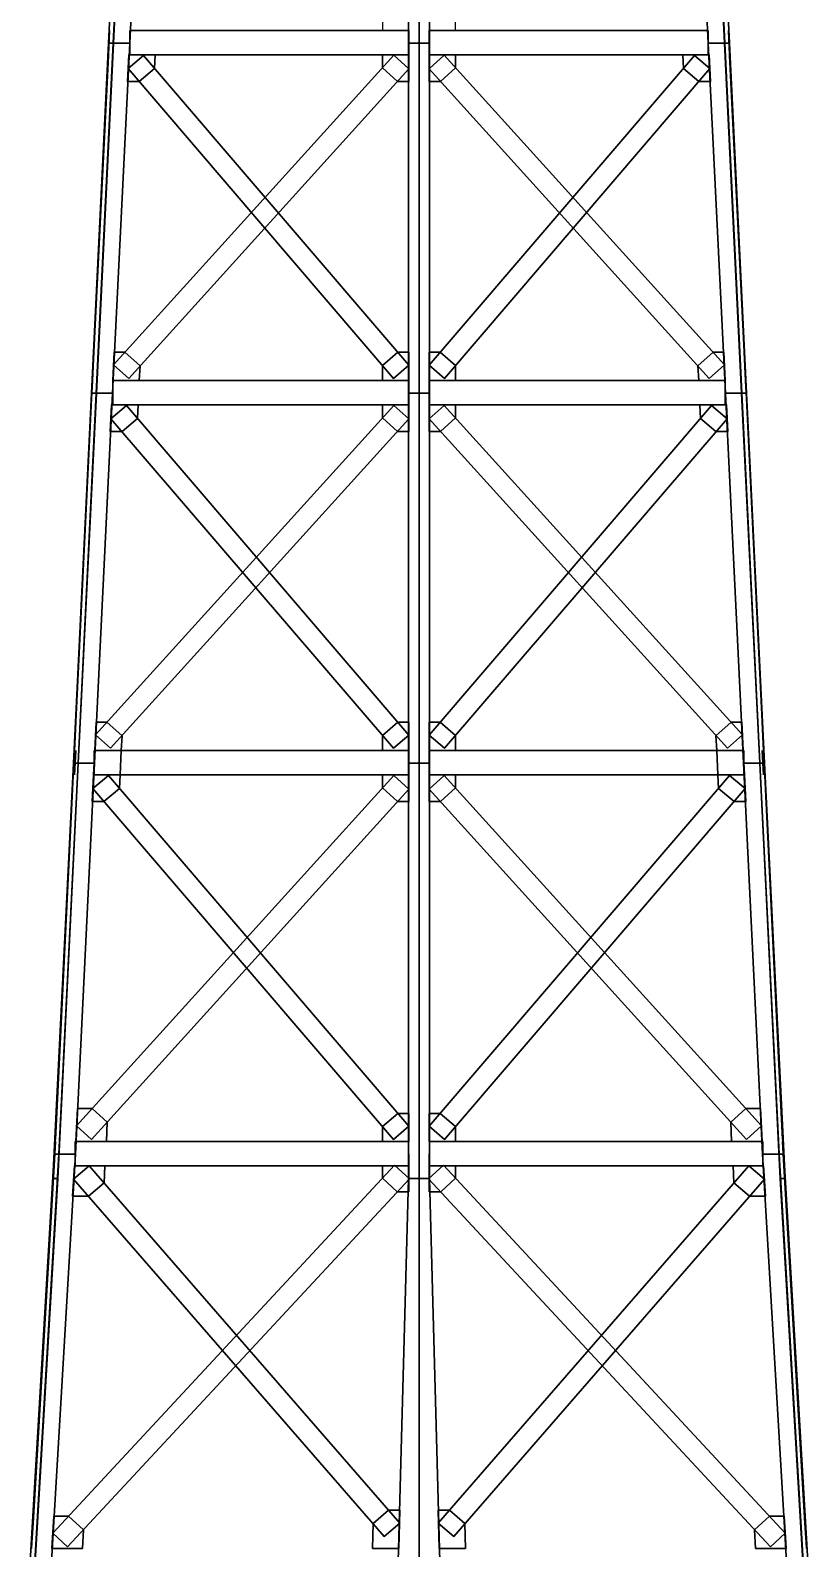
# Model space of a CAD drawing. Extents: x -24 to 24, y 14 to 139.
# Drawn here: x -3.76 to 3.76, y 83.82 to 98.5 of the extents above; entities that cross this region are included whole.
import ezdxf

# ---------------------------------------------------------------- set-up
doc = ezdxf.new("R2010")
doc.units = 0

msp = doc.modelspace()

# ---------------------------------------------------------------- linework, layer by layer
at = {"layer": 'sssss', "color": 253}
for points in [[(-0.098, 98.503, -2.993), (-0.098, 98.776, -2.98), (-0.205, 98.776, -2.98), (-0.354, 98.648, -2.986), (-0.354, 98.503, -2.993)], [(0.354, 98.648, -2.986), (0.205, 98.776, -2.98), (0.098, 98.776, -2.98), (0.098, 98.503, -2.993), (0.354, 98.503, -2.993)], [(-3.005, 98.267, -2.808), (-3.005, 98.267, -2.552), (-3.011, 98.136, -2.558), (-3.018, 98.009, -2.708), (-3.018, 98.009, -2.821)], [(-3.005, 98.267, -0.098), (-3.018, 98.009, -0.098), (-3.018, 98.009, -0.208), (-3.011, 98.141, -0.354), (-3.005, 98.267, -0.354)], [(-3.018, 98.009, 2.708), (-3.011, 98.136, 2.558), (-3.005, 98.267, 2.552), (-3.005, 98.267, 2.808), (-3.018, 98.009, 2.821)], [(-3.011, 98.141, 0.354), (-3.018, 98.009, 0.208), (-3.018, 98.009, 0.098), (-3.005, 98.267, 0.098), (-3.005, 98.267, 0.354)], [(-2.708, 98.009, -3.018), (-2.558, 98.136, -3.011), (-2.552, 98.267, -3.005), (-2.808, 98.267, -3.005), (-2.821, 98.009, -3.018)], [(-2.808, 98.267, 3.005), (-2.552, 98.267, 3.005), (-2.558, 98.136, 3.011), (-2.708, 98.009, 3.018), (-2.821, 98.009, 3.018)], [(-0.354, 98.141, -3.011), (-0.208, 98.009, -3.018), (-0.098, 98.009, -3.018), (-0.098, 98.267, -3.005), (-0.354, 98.267, -3.005)], [(-0.098, 98.267, 3.005), (-0.098, 98.009, 3.018), (-0.208, 98.009, 3.018), (-0.354, 98.141, 3.011), (-0.354, 98.267, 3.005)], [(0.098, 98.267, -3.005), (0.098, 98.009, -3.018), (0.208, 98.009, -3.018), (0.354, 98.141, -3.011), (0.354, 98.267, -3.005)], [(0.354, 98.141, 3.011), (0.208, 98.009, 3.018), (0.098, 98.009, 3.018), (0.098, 98.267, 3.005), (0.354, 98.267, 3.005)], [(2.808, 98.267, -3.005), (2.552, 98.267, -3.005), (2.558, 98.136, -3.011), (2.708, 98.009, -3.018), (2.821, 98.009, -3.018)], [(2.708, 98.009, 3.018), (2.558, 98.136, 3.011), (2.552, 98.267, 3.005), (2.808, 98.267, 3.005), (2.821, 98.009, 3.018)], [(3.005, 98.267, 2.808), (3.005, 98.267, 2.552), (3.011, 98.136, 2.558), (3.018, 98.009, 2.708), (3.018, 98.009, 2.821)], [(3.005, 98.267, 0.098), (3.018, 98.009, 0.098), (3.018, 98.009, 0.208), (3.011, 98.141, 0.354), (3.005, 98.267, 0.354)], [(3.018, 98.009, -2.708), (3.011, 98.136, -2.558), (3.005, 98.267, -2.552), (3.005, 98.267, -2.808), (3.018, 98.009, -2.821)], [(3.011, 98.141, -0.354), (3.018, 98.009, -0.208), (3.018, 98.009, -0.098), (3.005, 98.267, -0.098), (3.005, 98.267, -0.354)], [(-3.152, 95.263, -0.354), (-3.145, 95.392, -0.205), (-3.145, 95.392, -0.098), (-3.159, 95.119, -0.098), (-3.159, 95.119, -0.354)], [(-3.145, 95.392, -2.948), (-3.145, 95.392, -2.845), (-3.152, 95.26, -2.699), (-3.159, 95.119, -2.706), (-3.159, 95.119, -2.962)], [(-3.159, 95.119, 0.098), (-3.145, 95.392, 0.098), (-3.145, 95.392, 0.205), (-3.152, 95.263, 0.354), (-3.159, 95.119, 0.354)], [(-3.159, 95.119, 2.706), (-3.152, 95.26, 2.699), (-3.145, 95.392, 2.845), (-3.145, 95.392, 2.948), (-3.159, 95.119, 2.962)], [(-2.706, 95.119, -3.159), (-2.699, 95.26, -3.152), (-2.845, 95.392, -3.145), (-2.948, 95.392, -3.145), (-2.962, 95.119, -3.159)], [(-2.948, 95.392, 3.145), (-2.845, 95.392, 3.145), (-2.699, 95.26, 3.152), (-2.706, 95.119, 3.159), (-2.962, 95.119, 3.159)], [(-0.098, 95.119, -3.159), (-0.098, 95.392, -3.145), (-0.205, 95.392, -3.145), (-0.354, 95.263, -3.152), (-0.354, 95.119, -3.159)], [(-0.354, 95.263, 3.152), (-0.205, 95.392, 3.145), (-0.098, 95.392, 3.145), (-0.098, 95.119, 3.159), (-0.354, 95.119, 3.159)], [(0.354, 95.263, -3.152), (0.205, 95.392, -3.145), (0.098, 95.392, -3.145), (0.098, 95.119, -3.159), (0.354, 95.119, -3.159)], [(0.098, 95.119, 3.159), (0.098, 95.392, 3.145), (0.205, 95.392, 3.145), (0.354, 95.263, 3.152), (0.354, 95.119, 3.159)], [(2.948, 95.392, -3.145), (2.845, 95.392, -3.145), (2.699, 95.26, -3.152), (2.706, 95.119, -3.159), (2.962, 95.119, -3.159)], [(2.706, 95.119, 3.159), (2.699, 95.26, 3.152), (2.845, 95.392, 3.145), (2.948, 95.392, 3.145), (2.962, 95.119, 3.159)], [(3.152, 95.263, 0.354), (3.145, 95.392, 0.205), (3.145, 95.392, 0.098), (3.159, 95.119, 0.098), (3.159, 95.119, 0.354)], [(3.145, 95.392, 2.948), (3.145, 95.392, 2.845), (3.152, 95.26, 2.699), (3.159, 95.119, 2.706), (3.159, 95.119, 2.962)], [(3.159, 95.119, -0.098), (3.145, 95.392, -0.098), (3.145, 95.392, -0.205), (3.152, 95.263, -0.354), (3.159, 95.119, -0.354)], [(3.159, 95.119, -2.706), (3.152, 95.26, -2.699), (3.145, 95.392, -2.845), (3.145, 95.392, -2.948), (3.159, 95.119, -2.962)], [(-3.177, 94.756, -0.354), (-3.171, 94.883, -0.354), (-3.171, 94.883, -0.098), (-3.184, 94.624, -0.098), (-3.184, 94.624, -0.208)], [(-3.184, 94.624, -2.987), (-3.171, 94.883, -2.974), (-3.171, 94.883, -2.718), (-3.178, 94.752, -2.723), (-3.184, 94.624, -2.873)], [(-3.184, 94.624, 0.098), (-3.171, 94.883, 0.098), (-3.171, 94.883, 0.354), (-3.177, 94.756, 0.354), (-3.184, 94.624, 0.208)], [(-3.178, 94.752, 2.723), (-3.171, 94.883, 2.718), (-3.171, 94.883, 2.974), (-3.184, 94.624, 2.987), (-3.184, 94.624, 2.873)], [(-2.723, 94.752, -3.178), (-2.718, 94.883, -3.171), (-2.974, 94.883, -3.171), (-2.987, 94.624, -3.184), (-2.873, 94.624, -3.184)], [(-2.987, 94.624, 3.184), (-2.974, 94.883, 3.171), (-2.718, 94.883, 3.171), (-2.723, 94.752, 3.178), (-2.873, 94.624, 3.184)], [(-0.098, 94.624, -3.184), (-0.098, 94.883, -3.171), (-0.354, 94.883, -3.171), (-0.354, 94.756, -3.177), (-0.208, 94.624, -3.184)], [(-0.354, 94.756, 3.177), (-0.354, 94.883, 3.171), (-0.098, 94.883, 3.171), (-0.098, 94.624, 3.184), (-0.208, 94.624, 3.184)], [(0.354, 94.756, -3.177), (0.354, 94.883, -3.171), (0.098, 94.883, -3.171), (0.098, 94.624, -3.184), (0.208, 94.624, -3.184)], [(0.098, 94.624, 3.184), (0.098, 94.883, 3.171), (0.354, 94.883, 3.171), (0.354, 94.756, 3.177), (0.208, 94.624, 3.184)], [(2.987, 94.624, -3.184), (2.974, 94.883, -3.171), (2.718, 94.883, -3.171), (2.723, 94.752, -3.178), (2.873, 94.624, -3.184)], [(2.723, 94.752, 3.178), (2.718, 94.883, 3.171), (2.974, 94.883, 3.171), (2.987, 94.624, 3.184), (2.873, 94.624, 3.184)], [(3.177, 94.756, 0.354), (3.171, 94.883, 0.354), (3.171, 94.883, 0.098), (3.184, 94.624, 0.098), (3.184, 94.624, 0.208)], [(3.184, 94.624, 2.987), (3.171, 94.883, 2.974), (3.171, 94.883, 2.718), (3.178, 94.752, 2.723), (3.184, 94.624, 2.873)], [(3.184, 94.624, -0.098), (3.171, 94.883, -0.098), (3.171, 94.883, -0.354), (3.177, 94.756, -0.354), (3.184, 94.624, -0.208)], [(3.178, 94.752, -2.723), (3.171, 94.883, -2.718), (3.171, 94.883, -2.974), (3.184, 94.624, -2.987), (3.184, 94.624, -2.873)], [(-3.321, 91.815, -3.123), (-3.321, 91.815, -3.019), (-3.327, 91.683, -2.873), (-3.334, 91.542, -2.88), (-3.334, 91.542, -3.136)], [(-3.334, 91.542, 2.88), (-3.327, 91.683, 2.873), (-3.321, 91.815, 3.019), (-3.321, 91.815, 3.123), (-3.334, 91.542, 3.136)], [(-3.327, 91.686, -0.354), (-3.321, 91.814, -0.205), (-3.321, 91.814, -0.098), (-3.334, 91.542, -0.098), (-3.334, 91.542, -0.354)], [(-3.334, 91.542, 0.098), (-3.321, 91.814, 0.098), (-3.321, 91.814, 0.205), (-3.327, 91.686, 0.354), (-3.334, 91.542, 0.354)], [(-2.88, 91.542, -3.334), (-2.873, 91.683, -3.327), (-3.019, 91.815, -3.321), (-3.123, 91.815, -3.321), (-3.136, 91.542, -3.334)], [(-3.123, 91.815, 3.321), (-3.019, 91.815, 3.321), (-2.873, 91.683, 3.327), (-2.88, 91.542, 3.334), (-3.136, 91.542, 3.334)], [(-0.098, 91.542, -3.334), (-0.098, 91.814, -3.321), (-0.205, 91.814, -3.321), (-0.354, 91.686, -3.327), (-0.354, 91.542, -3.334)], [(-0.354, 91.686, 3.327), (-0.205, 91.814, 3.321), (-0.098, 91.814, 3.321), (-0.098, 91.542, 3.334), (-0.354, 91.542, 3.334)], [(0.354, 91.686, -3.327), (0.205, 91.814, -3.321), (0.098, 91.814, -3.321), (0.098, 91.542, -3.334), (0.354, 91.542, -3.334)], [(0.098, 91.542, 3.334), (0.098, 91.814, 3.321), (0.205, 91.814, 3.321), (0.354, 91.686, 3.327), (0.354, 91.542, 3.334)], [(3.123, 91.815, -3.321), (3.019, 91.815, -3.321), (2.873, 91.683, -3.327), (2.88, 91.542, -3.334), (3.136, 91.542, -3.334)], [(2.88, 91.542, 3.334), (2.873, 91.683, 3.327), (3.019, 91.815, 3.321), (3.123, 91.815, 3.321), (3.136, 91.542, 3.334)], [(3.321, 91.815, 3.123), (3.321, 91.815, 3.019), (3.327, 91.683, 2.873), (3.334, 91.542, 2.88), (3.334, 91.542, 3.136)], [(3.334, 91.542, -2.88), (3.327, 91.683, -2.873), (3.321, 91.815, -3.019), (3.321, 91.815, -3.123), (3.334, 91.542, -3.136)], [(3.327, 91.686, 0.354), (3.321, 91.814, 0.205), (3.321, 91.814, 0.098), (3.334, 91.542, 0.098), (3.334, 91.542, 0.354)], [(3.334, 91.542, -0.098), (3.321, 91.814, -0.098), (3.321, 91.814, -0.205), (3.327, 91.686, -0.354), (3.334, 91.542, -0.354)], [(-3.334, 91.542, -2.88), (-3.346, 91.306, -2.892), (-3.346, 91.306, -3.142), (-3.346, 91.306, -3.148), (-3.334, 91.542, -3.136)], [(-3.346, 91.306, 3.148), (-3.346, 91.306, 3.142), (-3.346, 91.306, 2.892), (-3.334, 91.542, 2.88), (-3.334, 91.542, 3.136)], [(-3.148, 91.306, -3.346), (-3.142, 91.306, -3.346), (-2.892, 91.306, -3.346), (-2.88, 91.542, -3.334), (-3.136, 91.542, -3.334)], [(-2.88, 91.542, 3.334), (-2.892, 91.306, 3.346), (-3.142, 91.306, 3.346), (-3.148, 91.306, 3.346), (-3.136, 91.542, 3.334)], [(2.88, 91.542, -3.334), (2.892, 91.306, -3.346), (3.142, 91.306, -3.346), (3.148, 91.306, -3.346), (3.136, 91.542, -3.334)], [(3.148, 91.306, 3.346), (3.142, 91.306, 3.346), (2.892, 91.306, 3.346), (2.88, 91.542, 3.334), (3.136, 91.542, 3.334)], [(3.334, 91.542, 2.88), (3.346, 91.306, 2.892), (3.346, 91.306, 3.142), (3.346, 91.306, 3.148), (3.334, 91.542, 3.136)], [(3.346, 91.306, -3.148), (3.346, 91.306, -3.142), (3.346, 91.306, -2.892), (3.334, 91.542, -2.88), (3.334, 91.542, -3.136)], [(-3.358, 91.047, 0.098), (-3.346, 91.305, 0.098), (-3.346, 91.305, 0.354), (-3.352, 91.179, 0.354), (-3.358, 91.047, 0.208)], [(-3.352, 91.175, 2.898), (-3.346, 91.305, 2.892), (-3.346, 91.305, 3.148), (-3.358, 91.047, 3.161), (-3.358, 91.047, 3.048)], [(-3.352, 91.179, -0.354), (-3.346, 91.305, -0.354), (-3.346, 91.305, -0.098), (-3.358, 91.047, -0.098), (-3.358, 91.047, -0.208)], [(-3.358, 91.047, -3.161), (-3.346, 91.305, -3.148), (-3.346, 91.305, -2.892), (-3.352, 91.175, -2.898), (-3.358, 91.047, -3.048)], [(-3.161, 91.047, 3.358), (-3.148, 91.305, 3.346), (-2.892, 91.306, 3.346), (-2.898, 91.175, 3.352), (-3.048, 91.047, 3.358)], [(-2.898, 91.175, -3.352), (-2.892, 91.305, -3.346), (-3.148, 91.305, -3.346), (-3.161, 91.047, -3.358), (-3.048, 91.047, -3.358)], [(-0.098, 91.047, -3.358), (-0.098, 91.305, -3.346), (-0.354, 91.305, -3.346), (-0.354, 91.179, -3.352), (-0.208, 91.047, -3.358)], [(-0.354, 91.179, 3.352), (-0.354, 91.305, 3.346), (-0.098, 91.305, 3.346), (-0.098, 91.047, 3.358), (-0.208, 91.047, 3.358)], [(0.354, 91.179, -3.352), (0.354, 91.305, -3.346), (0.098, 91.305, -3.346), (0.098, 91.047, -3.358), (0.208, 91.047, -3.358)], [(0.098, 91.047, 3.358), (0.098, 91.305, 3.346), (0.354, 91.305, 3.346), (0.354, 91.179, 3.352), (0.208, 91.047, 3.358)], [(2.898, 91.175, 3.352), (2.892, 91.306, 3.346), (3.148, 91.305, 3.346), (3.161, 91.047, 3.358), (3.048, 91.047, 3.358)], [(3.161, 91.047, -3.358), (3.148, 91.305, -3.346), (2.892, 91.305, -3.346), (2.898, 91.175, -3.352), (3.048, 91.047, -3.358)], [(3.358, 91.047, -0.098), (3.346, 91.305, -0.098), (3.346, 91.305, -0.354), (3.352, 91.179, -0.354), (3.358, 91.047, -0.208)], [(3.352, 91.175, -2.898), (3.346, 91.305, -2.892), (3.346, 91.305, -3.148), (3.358, 91.047, -3.161), (3.358, 91.047, -3.048)], [(3.352, 91.179, 0.354), (3.346, 91.305, 0.354), (3.346, 91.305, 0.098), (3.358, 91.047, 0.098), (3.358, 91.047, 0.208)], [(3.358, 91.047, 3.161), (3.346, 91.305, 3.148), (3.346, 91.305, 2.892), (3.352, 91.175, 2.898), (3.358, 91.047, 3.048)], [(-3.51, 87.948, 3.016), (-3.503, 88.08, 3.162), (-3.503, 88.08, 3.305), (-3.519, 87.761, 3.32), (-3.519, 87.761, 3.023)], [(-3.519, 87.761, -3.32), (-3.503, 88.08, -3.305), (-3.503, 88.08, -3.162), (-3.51, 87.948, -3.016), (-3.519, 87.761, -3.023)], [(-3.016, 87.948, -3.51), (-3.162, 88.08, -3.503), (-3.305, 88.08, -3.503), (-3.32, 87.761, -3.519), (-3.023, 87.761, -3.519)], [(-3.32, 87.761, 3.519), (-3.305, 88.08, 3.503), (-3.162, 88.08, 3.503), (-3.016, 87.948, 3.51), (-3.023, 87.761, 3.519)], [(3.32, 87.761, -3.519), (3.305, 88.08, -3.503), (3.162, 88.08, -3.503), (3.016, 87.948, -3.51), (3.023, 87.761, -3.519)], [(3.016, 87.948, 3.51), (3.162, 88.08, 3.503), (3.305, 88.08, 3.503), (3.32, 87.761, 3.519), (3.023, 87.761, 3.519)], [(3.51, 87.948, -3.016), (3.503, 88.08, -3.162), (3.503, 88.08, -3.305), (3.519, 87.761, -3.32), (3.519, 87.761, -3.023)], [(3.519, 87.761, 3.32), (3.503, 88.08, 3.305), (3.503, 88.08, 3.162), (3.51, 87.948, 3.016), (3.519, 87.761, 3.023)], [(-3.519, 87.761, 0.098), (-3.506, 88.033, 0.098), (-3.506, 88.033, 0.205), (-3.512, 87.905, 0.354), (-3.519, 87.761, 0.354)], [(-3.512, 87.905, -0.354), (-3.506, 88.033, -0.205), (-3.506, 88.033, -0.098), (-3.519, 87.761, -0.098), (-3.519, 87.761, -0.354)], [(-0.098, 87.761, -3.519), (-0.098, 88.033, -3.506), (-0.205, 88.033, -3.506), (-0.354, 87.905, -3.512), (-0.354, 87.761, -3.519)], [(-0.354, 87.905, 3.512), (-0.205, 88.033, 3.506), (-0.098, 88.033, 3.506), (-0.098, 87.761, 3.519), (-0.354, 87.761, 3.519)], [(0.354, 87.905, -3.512), (0.205, 88.033, -3.506), (0.098, 88.033, -3.506), (0.098, 87.761, -3.519), (0.354, 87.761, -3.519)], [(0.098, 87.761, 3.519), (0.098, 88.033, 3.506), (0.205, 88.033, 3.506), (0.354, 87.905, 3.512), (0.354, 87.761, 3.519)], [(3.519, 87.761, -0.098), (3.506, 88.033, -0.098), (3.506, 88.033, -0.205), (3.512, 87.905, -0.354), (3.519, 87.761, -0.354)], [(3.512, 87.905, 0.354), (3.506, 88.033, 0.205), (3.506, 88.033, 0.098), (3.519, 87.761, 0.098), (3.519, 87.761, 0.354)], [(-3.531, 87.526, 3.038), (-3.531, 87.526, 3.333), (-3.549, 87.231, 3.351), (-3.549, 87.231, 3.196), (-3.541, 87.36, 3.047)], [(-3.549, 87.231, -3.196), (-3.549, 87.231, -3.351), (-3.531, 87.526, -3.333), (-3.531, 87.526, -3.038), (-3.541, 87.36, -3.047)], [(-3.546, 87.273, 0.098), (-3.531, 87.526, 0.098), (-3.531, 87.526, 0.354), (-3.538, 87.407, 0.354), (-3.546, 87.273, 0.21)], [(-3.538, 87.407, -0.354), (-3.531, 87.526, -0.354), (-3.531, 87.526, -0.098), (-3.546, 87.273, -0.098), (-3.546, 87.273, -0.21)], [(-3.038, 87.526, -3.531), (-3.333, 87.526, -3.531), (-3.351, 87.231, -3.549), (-3.196, 87.231, -3.549), (-3.047, 87.36, -3.541)], [(-3.196, 87.231, 3.549), (-3.351, 87.231, 3.549), (-3.333, 87.526, 3.531), (-3.038, 87.526, 3.531), (-3.047, 87.36, 3.541)], [(-0.098, 87.273, -3.546), (-0.098, 87.526, -3.531), (-0.354, 87.526, -3.531), (-0.354, 87.407, -3.538), (-0.21, 87.273, -3.546)], [(-0.354, 87.407, 3.538), (-0.354, 87.526, 3.531), (-0.098, 87.526, 3.531), (-0.098, 87.273, 3.546), (-0.21, 87.273, 3.546)], [(0.354, 87.407, -3.538), (0.354, 87.526, -3.531), (0.098, 87.526, -3.531), (0.098, 87.273, -3.546), (0.21, 87.273, -3.546)], [(0.098, 87.273, 3.546), (0.098, 87.526, 3.531), (0.354, 87.526, 3.531), (0.354, 87.407, 3.538), (0.21, 87.273, 3.546)], [(3.196, 87.231, -3.549), (3.351, 87.231, -3.549), (3.333, 87.526, -3.531), (3.038, 87.526, -3.531), (3.047, 87.36, -3.541)], [(3.038, 87.526, 3.531), (3.333, 87.526, 3.531), (3.351, 87.231, 3.549), (3.196, 87.231, 3.549), (3.047, 87.36, 3.541)], [(3.531, 87.526, -3.038), (3.531, 87.526, -3.333), (3.549, 87.231, -3.351), (3.549, 87.231, -3.196), (3.541, 87.36, -3.047)], [(3.546, 87.273, -0.098), (3.531, 87.526, -0.098), (3.531, 87.526, -0.354), (3.538, 87.407, -0.354), (3.546, 87.273, -0.21)], [(3.549, 87.231, 3.196), (3.549, 87.231, 3.351), (3.531, 87.526, 3.333), (3.531, 87.526, 3.038), (3.541, 87.36, 3.047)], [(3.538, 87.407, 0.354), (3.531, 87.526, 0.354), (3.531, 87.526, 0.098), (3.546, 87.273, 0.098), (3.546, 87.273, 0.21)], [(-3.75, 83.825, 0.45), (-3.75, 83.825, 0.194), (-3.728, 84.195, 0.184), (-3.728, 84.195, 0.295), (-3.736, 84.066, 0.443)], [(-3.728, 84.195, -0.295), (-3.728, 84.195, -0.184), (-3.75, 83.825, -0.194), (-3.75, 83.825, -0.45), (-3.736, 84.066, -0.443)], [(-3.75, 83.825, 3.256), (-3.739, 84.006, 3.245), (-3.731, 84.139, 3.39), (-3.731, 84.139, 3.533), (-3.75, 83.825, 3.552)], [(-3.731, 84.139, -3.533), (-3.731, 84.139, -3.39), (-3.739, 84.006, -3.245), (-3.75, 83.825, -3.256), (-3.75, 83.825, -3.552)], [(-3.256, 83.825, -3.75), (-3.245, 84.006, -3.739), (-3.39, 84.139, -3.731), (-3.533, 84.139, -3.731), (-3.552, 83.825, -3.75)], [(-3.533, 84.139, 3.731), (-3.39, 84.139, 3.731), (-3.245, 84.006, 3.739), (-3.256, 83.825, 3.75), (-3.552, 83.825, 3.75)], [(-0.45, 83.825, -3.75), (-0.194, 83.825, -3.75), (-0.184, 84.195, -3.728), (-0.295, 84.195, -3.728), (-0.443, 84.066, -3.736)], [(-0.295, 84.195, 3.728), (-0.184, 84.195, 3.728), (-0.194, 83.825, 3.75), (-0.45, 83.825, 3.75), (-0.443, 84.066, 3.736)], [(0.295, 84.195, -3.728), (0.184, 84.195, -3.728), (0.194, 83.825, -3.75), (0.45, 83.825, -3.75), (0.443, 84.066, -3.736)], [(0.45, 83.825, 3.75), (0.194, 83.825, 3.75), (0.184, 84.195, 3.728), (0.295, 84.195, 3.728), (0.443, 84.066, 3.736)], [(3.533, 84.139, -3.731), (3.39, 84.139, -3.731), (3.245, 84.006, -3.739), (3.256, 83.825, -3.75), (3.552, 83.825, -3.75)], [(3.256, 83.825, 3.75), (3.245, 84.006, 3.739), (3.39, 84.139, 3.731), (3.533, 84.139, 3.731), (3.552, 83.825, 3.75)], [(3.75, 83.825, -0.45), (3.75, 83.825, -0.194), (3.728, 84.195, -0.184), (3.728, 84.195, -0.295), (3.736, 84.066, -0.443)], [(3.728, 84.195, 0.295), (3.728, 84.195, 0.184), (3.75, 83.825, 0.194), (3.75, 83.825, 0.45), (3.736, 84.066, 0.443)], [(3.75, 83.825, -3.256), (3.739, 84.006, -3.245), (3.731, 84.139, -3.39), (3.731, 84.139, -3.533), (3.75, 83.825, -3.552)], [(3.731, 84.139, 3.533), (3.731, 84.139, 3.39), (3.739, 84.006, 3.245), (3.75, 83.825, 3.256), (3.75, 83.825, 3.552)]]:
    msp.add_polyline3d(points, close=True, dxfattribs=at)
for points in [[(-3.003, 98.38, -2.799), (-2.847, 101.582, -2.642), (-2.802, 101.582, -2.642), (-2.958, 98.38, -2.799)], [(-3.003, 98.38, -3.003), (-2.847, 101.582, -2.847), (-2.847, 101.582, -2.642), (-3.003, 98.38, -2.799)], [(-2.798, 98.38, -3.003), (-2.642, 101.582, -2.847), (-2.847, 101.582, -2.847), (-3.003, 98.38, -3.003)], [(-3.003, 98.38, 3.003), (-2.847, 101.582, 2.847), (-2.642, 101.582, 2.847), (-2.799, 98.38, 3.003)], [(-3.003, 98.38, 2.798), (-2.847, 101.582, 2.642), (-2.847, 101.582, 2.847), (-3.003, 98.38, 3.003)], [(-2.958, 98.38, 2.798), (-2.802, 101.582, 2.642), (-2.847, 101.582, 2.642), (-3.003, 98.38, 2.798)], [(-3.003, 98.38, 0.102), (-2.847, 101.582, 0.102), (-2.8, 101.582, 0.102), (-2.956, 98.38, 0.102)], [(-3.003, 98.38, 0), (-2.847, 101.582, 0), (-2.847, 101.582, 0.102), (-3.003, 98.38, 0.102)], [(-3.003, 98.38, -0.102), (-2.847, 101.582, -0.102), (-2.847, 101.582, 0), (-3.003, 98.38, 0)], [(-2.956, 98.38, -0.102), (-2.8, 101.582, -0.102), (-2.847, 101.582, -0.102), (-3.003, 98.38, -0.102)], [(-2.799, 98.38, 3.003), (-2.642, 101.582, 2.847), (-2.642, 101.582, 2.802), (-2.799, 98.38, 2.958)], [(-2.798, 98.38, -2.958), (-2.642, 101.582, -2.802), (-2.642, 101.582, -2.847), (-2.798, 98.38, -3.003)], [(-0.102, 98.38, -3.003), (-0.102, 101.582, -2.847), (-0.102, 101.582, -2.8), (-0.102, 98.38, -2.956)], [(0, 98.38, -3.003), (0, 101.582, -2.847), (-0.102, 101.582, -2.847), (-0.102, 98.38, -3.003)], [(-0.102, 98.38, 3.003), (-0.102, 101.582, 2.847), (0, 101.582, 2.847), (0, 98.38, 3.003)], [(-0.102, 98.38, 2.956), (-0.102, 101.582, 2.8), (-0.102, 101.582, 2.847), (-0.102, 98.38, 3.003)], [(0.102, 98.38, -3.003), (0.102, 101.582, -2.847), (0, 101.582, -2.847), (0, 98.38, -3.003)], [(0, 98.38, 3.003), (0, 101.582, 2.847), (0.102, 101.582, 2.847), (0.102, 98.38, 3.003)], [(0.102, 98.38, -2.956), (0.102, 101.582, -2.8), (0.102, 101.582, -2.847), (0.102, 98.38, -3.003)], [(0.102, 98.38, 3.003), (0.102, 101.582, 2.847), (0.102, 101.582, 2.8), (0.102, 98.38, 2.956)], [(2.798, 98.38, 3.003), (2.642, 101.582, 2.847), (2.847, 101.582, 2.847), (3.003, 98.38, 3.003)], [(2.798, 98.38, 2.958), (2.642, 101.582, 2.802), (2.642, 101.582, 2.847), (2.798, 98.38, 3.003)], [(2.799, 98.38, -3.003), (2.642, 101.582, -2.847), (2.642, 101.582, -2.802), (2.799, 98.38, -2.958)], [(3.003, 98.38, -3.003), (2.847, 101.582, -2.847), (2.642, 101.582, -2.847), (2.799, 98.38, -3.003)], [(3.003, 98.38, -0.102), (2.847, 101.582, -0.102), (2.8, 101.582, -0.102), (2.956, 98.38, -0.102)], [(2.956, 98.38, 0.102), (2.8, 101.582, 0.102), (2.847, 101.582, 0.102), (3.003, 98.38, 0.102)], [(3.003, 98.38, 2.799), (2.847, 101.582, 2.642), (2.802, 101.582, 2.642), (2.958, 98.38, 2.799)], [(2.958, 98.38, -2.798), (2.802, 101.582, -2.642), (2.847, 101.582, -2.642), (3.003, 98.38, -2.798)], [(3.003, 98.38, 3.003), (2.847, 101.582, 2.847), (2.847, 101.582, 2.642), (3.003, 98.38, 2.799)], [(3.003, 98.38, -2.798), (2.847, 101.582, -2.642), (2.847, 101.582, -2.847), (3.003, 98.38, -3.003)], [(3.003, 98.38, 0), (2.847, 101.582, 0), (2.847, 101.582, -0.102), (3.003, 98.38, -0.102)], [(3.003, 98.38, 0.102), (2.847, 101.582, 0.102), (2.847, 101.582, 0), (3.003, 98.38, 0)], [(-3.005, 98.267, -0.098), (-3.005, 98.267, -2.796), (-2.993, 98.503, -2.796), (-2.993, 98.503, -0.098)], [(-3.005, 98.267, 2.796), (-3.005, 98.267, 0.098), (-2.993, 98.503, 0.098), (-2.993, 98.503, 2.796)], [(-2.796, 98.267, -3.005), (-0.098, 98.267, -3.005), (-0.098, 98.503, -2.993), (-2.796, 98.503, -2.993)], [(-0.098, 98.267, 3.005), (-2.796, 98.267, 3.005), (-2.796, 98.503, 2.993), (-0.098, 98.503, 2.993)], [(0.098, 98.267, -3.005), (2.796, 98.267, -3.005), (2.796, 98.503, -2.993), (0.098, 98.503, -2.993)], [(2.796, 98.267, 3.005), (0.098, 98.267, 3.005), (0.098, 98.503, 2.993), (2.796, 98.503, 2.993)], [(3.005, 98.267, 0.098), (3.005, 98.267, 2.796), (2.993, 98.503, 2.796), (2.993, 98.503, 0.098)], [(3.005, 98.267, -2.796), (3.005, 98.267, -0.098), (2.993, 98.503, -0.098), (2.993, 98.503, -2.796)], [(-3.168, 94.996, -2.964), (-3.003, 98.38, -2.799), (-2.958, 98.38, -2.799), (-3.123, 94.996, -2.964)], [(-3.168, 94.996, -3.168), (-3.003, 98.38, -3.003), (-3.003, 98.38, -2.799), (-3.168, 94.996, -2.964)], [(-2.964, 94.996, -3.168), (-2.798, 98.38, -3.003), (-3.003, 98.38, -3.003), (-3.168, 94.996, -3.168)], [(-3.168, 94.996, 3.168), (-3.003, 98.38, 3.003), (-2.799, 98.38, 3.003), (-2.964, 94.996, 3.168)], [(-3.168, 94.996, 2.964), (-3.003, 98.38, 2.798), (-3.003, 98.38, 3.003), (-3.168, 94.996, 3.168)], [(-3.123, 94.996, 2.964), (-2.958, 98.38, 2.798), (-3.003, 98.38, 2.798), (-3.168, 94.996, 2.964)], [(-3.168, 94.996, 0.102), (-3.003, 98.38, 0.102), (-2.956, 98.38, 0.102), (-3.121, 94.996, 0.102)], [(-3.168, 94.996, 0), (-3.003, 98.38, 0), (-3.003, 98.38, 0.102), (-3.168, 94.996, 0.102)], [(-3.168, 94.996, -0.102), (-3.003, 98.38, -0.102), (-3.003, 98.38, 0), (-3.168, 94.996, 0)], [(-3.121, 94.996, -0.102), (-2.956, 98.38, -0.102), (-3.003, 98.38, -0.102), (-3.168, 94.996, -0.102)], [(-2.964, 94.996, -3.123), (-2.798, 98.38, -2.958), (-2.798, 98.38, -3.003), (-2.964, 94.996, -3.168)], [(-2.964, 94.996, 3.168), (-2.799, 98.38, 3.003), (-2.799, 98.38, 2.958), (-2.964, 94.996, 3.123)], [(-0.102, 94.996, -3.168), (-0.102, 98.38, -3.003), (-0.102, 98.38, -2.956), (-0.102, 94.996, -3.121)], [(0, 94.996, -3.168), (0, 98.38, -3.003), (-0.102, 98.38, -3.003), (-0.102, 94.996, -3.168)], [(-0.102, 94.996, 3.168), (-0.102, 98.38, 3.003), (0, 98.38, 3.003), (0, 94.996, 3.168)], [(-0.102, 94.996, 3.121), (-0.102, 98.38, 2.956), (-0.102, 98.38, 3.003), (-0.102, 94.996, 3.168)], [(0.102, 94.996, -3.168), (0.102, 98.38, -3.003), (0, 98.38, -3.003), (0, 94.996, -3.168)], [(0, 94.996, 3.168), (0, 98.38, 3.003), (0.102, 98.38, 3.003), (0.102, 94.996, 3.168)], [(0.102, 94.996, -3.121), (0.102, 98.38, -2.956), (0.102, 98.38, -3.003), (0.102, 94.996, -3.168)], [(0.102, 94.996, 3.168), (0.102, 98.38, 3.003), (0.102, 98.38, 2.956), (0.102, 94.996, 3.121)], [(2.964, 94.996, 3.168), (2.798, 98.38, 3.003), (3.003, 98.38, 3.003), (3.168, 94.996, 3.168)], [(2.964, 94.996, 3.123), (2.798, 98.38, 2.958), (2.798, 98.38, 3.003), (2.964, 94.996, 3.168)], [(2.964, 94.996, -3.168), (2.799, 98.38, -3.003), (2.799, 98.38, -2.958), (2.964, 94.996, -3.123)], [(3.168, 94.996, -3.168), (3.003, 98.38, -3.003), (2.799, 98.38, -3.003), (2.964, 94.996, -3.168)], [(3.168, 94.996, -0.102), (3.003, 98.38, -0.102), (2.956, 98.38, -0.102), (3.121, 94.996, -0.102)], [(3.121, 94.996, 0.102), (2.956, 98.38, 0.102), (3.003, 98.38, 0.102), (3.168, 94.996, 0.102)], [(3.168, 94.996, 2.964), (3.003, 98.38, 2.799), (2.958, 98.38, 2.799), (3.123, 94.996, 2.964)], [(3.123, 94.996, -2.964), (2.958, 98.38, -2.798), (3.003, 98.38, -2.798), (3.168, 94.996, -2.964)], [(3.168, 94.996, 3.168), (3.003, 98.38, 3.003), (3.003, 98.38, 2.799), (3.168, 94.996, 2.964)], [(3.168, 94.996, -2.964), (3.003, 98.38, -2.798), (3.003, 98.38, -3.003), (3.168, 94.996, -3.168)], [(3.168, 94.996, 0), (3.003, 98.38, 0), (3.003, 98.38, -0.102), (3.168, 94.996, -0.102)], [(3.168, 94.996, 0.102), (3.003, 98.38, 0.102), (3.003, 98.38, 0), (3.168, 94.996, 0)], [(-3.005, 98.262, 0.244), (-3.151, 95.271, 2.954), (-3.158, 95.139, 2.808), (-3.012, 98.13, 0.098)], [(-3.005, 98.262, -0.244), (-3.012, 98.13, -0.098), (-3.158, 95.139, -2.808), (-3.151, 95.271, -2.954)], [(-3.151, 95.267, 0.098), (-3.005, 98.261, 2.665), (-3.011, 98.133, 2.814), (-3.158, 95.139, 0.248)], [(-3.151, 95.267, -0.098), (-3.158, 95.139, -0.248), (-3.011, 98.133, -2.814), (-3.005, 98.261, -2.665)], [(-0.244, 98.262, -3.005), (-2.954, 95.271, -3.151), (-2.808, 95.139, -3.158), (-0.098, 98.13, -3.012)], [(-0.244, 98.262, 3.005), (-0.098, 98.13, 3.012), (-2.808, 95.139, 3.158), (-2.954, 95.271, 3.151)], [(-0.098, 95.267, -3.151), (-2.665, 98.261, -3.005), (-2.814, 98.133, -3.011), (-0.248, 95.139, -3.158)], [(-0.098, 95.267, 3.151), (-0.248, 95.139, 3.158), (-2.814, 98.133, 3.011), (-2.665, 98.261, 3.005)], [(0.244, 98.262, -3.005), (0.098, 98.13, -3.012), (2.808, 95.139, -3.158), (2.954, 95.271, -3.151)], [(0.244, 98.262, 3.005), (2.954, 95.271, 3.151), (2.808, 95.139, 3.158), (0.098, 98.13, 3.012)], [(0.098, 95.267, -3.151), (0.248, 95.139, -3.158), (2.814, 98.133, -3.011), (2.665, 98.261, -3.005)], [(0.098, 95.267, 3.151), (2.665, 98.261, 3.005), (2.814, 98.133, 3.011), (0.248, 95.139, 3.158)], [(3.005, 98.262, -0.244), (3.151, 95.271, -2.954), (3.158, 95.139, -2.808), (3.012, 98.13, -0.098)], [(3.005, 98.262, 0.244), (3.012, 98.13, 0.098), (3.158, 95.139, 2.808), (3.151, 95.271, 2.954)], [(3.151, 95.267, -0.098), (3.005, 98.261, -2.665), (3.011, 98.133, -2.814), (3.158, 95.139, -0.248)], [(3.151, 95.267, 0.098), (3.158, 95.139, 0.248), (3.011, 98.133, 2.814), (3.005, 98.261, 2.665)], [(-3.17, 94.883, -0.098), (-3.17, 94.883, -2.962), (-3.159, 95.119, -2.962), (-3.159, 95.119, -0.098)], [(-3.17, 94.883, 2.962), (-3.17, 94.883, 0.098), (-3.159, 95.119, 0.098), (-3.159, 95.119, 2.962)], [(-2.962, 94.883, -3.17), (-0.098, 94.883, -3.17), (-0.098, 95.119, -3.159), (-2.962, 95.119, -3.159)], [(-0.098, 94.883, 3.17), (-2.962, 94.883, 3.17), (-2.962, 95.119, 3.159), (-0.098, 95.119, 3.159)], [(0.098, 94.883, -3.17), (2.962, 94.883, -3.17), (2.962, 95.119, -3.159), (0.098, 95.119, -3.159)], [(2.962, 94.883, 3.17), (0.098, 94.883, 3.17), (0.098, 95.119, 3.159), (2.962, 95.119, 3.159)], [(3.17, 94.883, 0.098), (3.17, 94.883, 2.962), (3.159, 95.119, 2.962), (3.159, 95.119, 0.098)], [(3.17, 94.883, -2.962), (3.17, 94.883, -0.098), (3.159, 95.119, -0.098), (3.159, 95.119, -2.962)], [(-3.343, 91.419, -3.138), (-3.168, 94.996, -2.964), (-3.123, 94.996, -2.964), (-3.298, 91.419, -3.138)], [(-3.343, 91.419, -3.343), (-3.168, 94.996, -3.168), (-3.168, 94.996, -2.964), (-3.343, 91.419, -3.138)], [(-3.138, 91.419, -3.343), (-2.964, 94.996, -3.168), (-3.168, 94.996, -3.168), (-3.343, 91.419, -3.343)], [(-3.343, 91.419, 3.343), (-3.168, 94.996, 3.168), (-2.964, 94.996, 3.168), (-3.138, 91.419, 3.343)], [(-3.343, 91.419, 3.138), (-3.168, 94.996, 2.964), (-3.168, 94.996, 3.168), (-3.343, 91.419, 3.343)], [(-3.298, 91.419, 3.138), (-3.123, 94.996, 2.964), (-3.168, 94.996, 2.964), (-3.343, 91.419, 3.138)], [(-3.343, 91.419, 0.102), (-3.168, 94.996, 0.102), (-3.121, 94.996, 0.102), (-3.296, 91.419, 0.102)], [(-3.343, 91.419, 0), (-3.168, 94.996, 0), (-3.168, 94.996, 0.102), (-3.343, 91.419, 0.102)], [(-3.343, 91.419, -0.102), (-3.168, 94.996, -0.102), (-3.168, 94.996, 0), (-3.343, 91.419, 0)], [(-3.296, 91.419, -0.102), (-3.121, 94.996, -0.102), (-3.168, 94.996, -0.102), (-3.343, 91.419, -0.102)], [(-3.138, 91.419, -3.298), (-2.964, 94.996, -3.123), (-2.964, 94.996, -3.168), (-3.138, 91.419, -3.343)], [(-3.138, 91.419, 3.343), (-2.964, 94.996, 3.168), (-2.964, 94.996, 3.123), (-3.138, 91.419, 3.298)], [(-0.102, 91.419, -3.343), (-0.102, 94.996, -3.168), (-0.102, 94.996, -3.121), (-0.102, 91.419, -3.296)], [(0, 91.419, -3.343), (0, 94.996, -3.168), (-0.102, 94.996, -3.168), (-0.102, 91.419, -3.343)], [(-0.102, 91.419, 3.343), (-0.102, 94.996, 3.168), (0, 94.996, 3.168), (0, 91.419, 3.343)], [(-0.102, 91.419, 3.296), (-0.102, 94.996, 3.121), (-0.102, 94.996, 3.168), (-0.102, 91.419, 3.343)], [(0.102, 91.419, -3.343), (0.102, 94.996, -3.168), (0, 94.996, -3.168), (0, 91.419, -3.343)], [(0, 91.419, 3.343), (0, 94.996, 3.168), (0.102, 94.996, 3.168), (0.102, 91.419, 3.343)], [(0.102, 91.419, -3.296), (0.102, 94.996, -3.121), (0.102, 94.996, -3.168), (0.102, 91.419, -3.343)], [(0.102, 91.419, 3.343), (0.102, 94.996, 3.168), (0.102, 94.996, 3.121), (0.102, 91.419, 3.296)], [(3.138, 91.419, 3.343), (2.964, 94.996, 3.168), (3.168, 94.996, 3.168), (3.343, 91.419, 3.343)], [(3.138, 91.419, 3.298), (2.964, 94.996, 3.123), (2.964, 94.996, 3.168), (3.138, 91.419, 3.343)], [(3.138, 91.419, -3.343), (2.964, 94.996, -3.168), (2.964, 94.996, -3.123), (3.138, 91.419, -3.298)], [(3.343, 91.419, -3.343), (3.168, 94.996, -3.168), (2.964, 94.996, -3.168), (3.138, 91.419, -3.343)], [(3.343, 91.419, -0.102), (3.168, 94.996, -0.102), (3.121, 94.996, -0.102), (3.296, 91.419, -0.102)], [(3.296, 91.419, 0.102), (3.121, 94.996, 0.102), (3.168, 94.996, 0.102), (3.343, 91.419, 0.102)], [(3.343, 91.419, 3.138), (3.168, 94.996, 2.964), (3.123, 94.996, 2.964), (3.298, 91.419, 3.138)], [(3.298, 91.419, -3.138), (3.123, 94.996, -2.964), (3.168, 94.996, -2.964), (3.343, 91.419, -3.138)], [(3.343, 91.419, 3.343), (3.168, 94.996, 3.168), (3.168, 94.996, 2.964), (3.343, 91.419, 3.138)], [(3.343, 91.419, -3.138), (3.168, 94.996, -2.964), (3.168, 94.996, -3.168), (3.343, 91.419, -3.343)], [(3.343, 91.419, 0), (3.168, 94.996, 0), (3.168, 94.996, -0.102), (3.343, 91.419, -0.102)], [(3.343, 91.419, 0.102), (3.168, 94.996, 0.102), (3.168, 94.996, 0), (3.343, 91.419, 0)], [(-3.17, 94.878, 0.244), (-3.326, 91.694, 3.129), (-3.332, 91.562, 2.983), (-3.177, 94.746, 0.098)], [(-3.17, 94.878, -0.244), (-3.177, 94.746, -0.098), (-3.332, 91.562, -2.983), (-3.326, 91.694, -3.129)], [(-3.17, 94.877, -2.83), (-3.326, 91.69, -0.098), (-3.332, 91.562, -0.248), (-3.177, 94.749, -2.98)], [(-3.17, 94.877, 2.83), (-3.177, 94.749, 2.98), (-3.332, 91.562, 0.248), (-3.326, 91.69, 0.098)], [(-0.244, 94.878, -3.17), (-3.129, 91.694, -3.326), (-2.983, 91.562, -3.332), (-0.098, 94.746, -3.177)], [(-0.244, 94.878, 3.17), (-0.098, 94.746, 3.177), (-2.983, 91.562, 3.332), (-3.129, 91.694, 3.326)], [(-2.83, 94.877, -3.17), (-2.98, 94.749, -3.177), (-0.248, 91.562, -3.332), (-0.098, 91.69, -3.326)], [(-2.83, 94.877, 3.17), (-0.098, 91.69, 3.326), (-0.248, 91.562, 3.332), (-2.98, 94.749, 3.177)], [(0.244, 94.878, -3.17), (0.098, 94.746, -3.177), (2.983, 91.562, -3.332), (3.129, 91.694, -3.326)], [(0.244, 94.878, 3.17), (3.129, 91.694, 3.326), (2.983, 91.562, 3.332), (0.098, 94.746, 3.177)], [(2.83, 94.877, -3.17), (0.098, 91.69, -3.326), (0.248, 91.562, -3.332), (2.98, 94.749, -3.177)], [(2.83, 94.877, 3.17), (2.98, 94.749, 3.177), (0.248, 91.562, 3.332), (0.098, 91.69, 3.326)], [(3.17, 94.878, -0.244), (3.326, 91.694, -3.129), (3.332, 91.562, -2.983), (3.177, 94.746, -0.098)], [(3.17, 94.878, 0.244), (3.177, 94.746, 0.098), (3.332, 91.562, 2.983), (3.326, 91.694, 3.129)], [(3.17, 94.877, 2.83), (3.326, 91.69, 0.098), (3.332, 91.562, 0.248), (3.177, 94.749, 2.98)], [(3.17, 94.877, -2.83), (3.177, 94.749, -2.98), (3.332, 91.562, -0.248), (3.326, 91.69, -0.098)], [(-3.333, 91.305, -0.098), (-3.333, 91.305, -3.142), (-3.321, 91.541, -3.142), (-3.321, 91.541, -0.098)], [(-3.333, 91.305, 3.142), (-3.333, 91.305, 0.098), (-3.321, 91.541, 0.098), (-3.321, 91.541, 3.142)], [(-3.142, 91.305, -3.333), (-0.098, 91.305, -3.333), (-0.098, 91.541, -3.321), (-3.142, 91.541, -3.321)], [(-0.098, 91.305, 3.333), (-3.142, 91.305, 3.333), (-3.142, 91.541, 3.321), (-0.098, 91.541, 3.321)], [(0.098, 91.305, -3.333), (3.142, 91.305, -3.333), (3.142, 91.541, -3.321), (0.098, 91.541, -3.321)], [(3.142, 91.305, 3.333), (0.098, 91.305, 3.333), (0.098, 91.541, 3.321), (3.142, 91.541, 3.321)], [(3.333, 91.305, 0.098), (3.333, 91.305, 3.142), (3.321, 91.541, 3.142), (3.321, 91.541, 0.098)], [(3.333, 91.305, -3.142), (3.333, 91.305, -0.098), (3.321, 91.541, -0.098), (3.321, 91.541, -3.142)], [(-3.494, 87.402, 0.102), (-3.541, 87.402, 0.102), (-3.343, 91.419, 0.102), (-3.296, 91.419, 0.102)], [(-3.541, 87.402, 0.102), (-3.541, 87.402, 0), (-3.343, 91.419, 0), (-3.343, 91.419, 0.102)], [(-3.541, 87.402, 0), (-3.541, 87.402, -0.102), (-3.343, 91.419, -0.102), (-3.343, 91.419, 0)], [(-3.541, 87.402, -0.102), (-3.494, 87.402, -0.102), (-3.296, 91.419, -0.102), (-3.343, 91.419, -0.102)], [(-3.528, 87.638, -3.323), (-3.528, 87.638, -3.528), (-3.343, 91.419, -3.343), (-3.343, 91.419, -3.138)], [(-3.528, 87.638, -3.528), (-3.323, 87.638, -3.528), (-3.138, 91.419, -3.343), (-3.343, 91.419, -3.343)], [(-3.483, 87.638, -3.323), (-3.528, 87.638, -3.323), (-3.343, 91.419, -3.138), (-3.298, 91.419, -3.138)], [(-3.323, 87.638, 3.528), (-3.528, 87.638, 3.528), (-3.343, 91.419, 3.343), (-3.138, 91.419, 3.343)], [(-3.528, 87.638, 3.528), (-3.528, 87.638, 3.323), (-3.343, 91.419, 3.138), (-3.343, 91.419, 3.343)], [(-3.528, 87.638, 3.323), (-3.483, 87.638, 3.323), (-3.298, 91.419, 3.138), (-3.343, 91.419, 3.138)], [(-3.323, 87.638, -3.528), (-3.323, 87.638, -3.483), (-3.138, 91.419, -3.298), (-3.138, 91.419, -3.343)], [(-3.323, 87.638, 3.483), (-3.323, 87.638, 3.528), (-3.138, 91.419, 3.343), (-3.138, 91.419, 3.298)], [(-0.102, 87.402, -3.494), (-0.102, 87.402, -3.541), (-0.102, 91.419, -3.343), (-0.102, 91.419, -3.296)], [(-0.102, 87.402, -3.541), (0, 87.402, -3.541), (0, 91.419, -3.343), (-0.102, 91.419, -3.343)], [(0, 87.402, 3.541), (-0.102, 87.402, 3.541), (-0.102, 91.419, 3.343), (0, 91.419, 3.343)], [(-0.102, 87.402, 3.541), (-0.102, 87.402, 3.494), (-0.102, 91.419, 3.296), (-0.102, 91.419, 3.343)], [(0, 87.402, -3.541), (0.102, 87.402, -3.541), (0.102, 91.419, -3.343), (0, 91.419, -3.343)], [(0.102, 87.402, 3.541), (0, 87.402, 3.541), (0, 91.419, 3.343), (0.102, 91.419, 3.343)], [(0.102, 87.402, -3.541), (0.102, 87.402, -3.494), (0.102, 91.419, -3.296), (0.102, 91.419, -3.343)], [(0.102, 87.402, 3.494), (0.102, 87.402, 3.541), (0.102, 91.419, 3.343), (0.102, 91.419, 3.296)], [(3.528, 87.638, 3.528), (3.323, 87.638, 3.528), (3.138, 91.419, 3.343), (3.343, 91.419, 3.343)], [(3.323, 87.638, 3.528), (3.323, 87.638, 3.483), (3.138, 91.419, 3.298), (3.138, 91.419, 3.343)], [(3.323, 87.638, -3.528), (3.528, 87.638, -3.528), (3.343, 91.419, -3.343), (3.138, 91.419, -3.343)], [(3.323, 87.638, -3.483), (3.323, 87.638, -3.528), (3.138, 91.419, -3.343), (3.138, 91.419, -3.298)], [(3.494, 87.402, -0.102), (3.541, 87.402, -0.102), (3.343, 91.419, -0.102), (3.296, 91.419, -0.102)], [(3.541, 87.402, 0.102), (3.494, 87.402, 0.102), (3.296, 91.419, 0.102), (3.343, 91.419, 0.102)], [(3.483, 87.638, 3.323), (3.528, 87.638, 3.323), (3.343, 91.419, 3.138), (3.298, 91.419, 3.138)], [(3.528, 87.638, -3.323), (3.483, 87.638, -3.323), (3.298, 91.419, -3.138), (3.343, 91.419, -3.138)], [(3.528, 87.638, 3.323), (3.528, 87.638, 3.528), (3.343, 91.419, 3.343), (3.343, 91.419, 3.138)], [(3.528, 87.638, -3.528), (3.528, 87.638, -3.323), (3.343, 91.419, -3.138), (3.343, 91.419, -3.343)], [(3.541, 87.402, -0.102), (3.541, 87.402, 0), (3.343, 91.419, 0), (3.343, 91.419, -0.102)], [(3.541, 87.402, 0), (3.541, 87.402, 0.102), (3.343, 91.419, 0.102), (3.343, 91.419, 0)], [(-3.51, 87.913, -3.313), (-3.345, 91.3, -0.244), (-3.351, 91.168, -0.098), (-3.517, 87.781, -3.167)], [(-3.345, 91.3, 0.244), (-3.51, 87.913, 3.313), (-3.517, 87.781, 3.167), (-3.351, 91.168, 0.098)], [(-3.511, 87.909, 0.098), (-3.345, 91.299, 3.005), (-3.351, 91.172, 3.155), (-3.517, 87.781, 0.248)], [(-3.511, 87.909, -0.098), (-3.517, 87.781, -0.248), (-3.351, 91.172, -3.155), (-3.345, 91.299, -3.005)], [(-0.244, 91.3, -3.345), (-3.313, 87.913, -3.51), (-3.167, 87.781, -3.517), (-0.098, 91.168, -3.351)], [(-3.313, 87.913, 3.51), (-0.244, 91.3, 3.345), (-0.098, 91.168, 3.351), (-3.167, 87.781, 3.517)], [(-0.098, 87.909, -3.511), (-3.005, 91.299, -3.345), (-3.155, 91.172, -3.351), (-0.248, 87.781, -3.517)], [(-0.098, 87.909, 3.511), (-0.248, 87.781, 3.517), (-3.155, 91.172, 3.351), (-3.005, 91.299, 3.345)], [(3.313, 87.913, -3.51), (0.244, 91.3, -3.345), (0.098, 91.168, -3.351), (3.167, 87.781, -3.517)], [(0.244, 91.3, 3.345), (3.313, 87.913, 3.51), (3.167, 87.781, 3.517), (0.098, 91.168, 3.351)], [(0.098, 87.909, -3.511), (0.248, 87.781, -3.517), (3.155, 91.172, -3.351), (3.005, 91.299, -3.345)], [(0.098, 87.909, 3.511), (3.005, 91.299, 3.345), (3.155, 91.172, 3.351), (0.248, 87.781, 3.517)], [(3.51, 87.913, 3.313), (3.345, 91.3, 0.244), (3.351, 91.168, 0.098), (3.517, 87.781, 3.167)], [(3.345, 91.3, -0.244), (3.51, 87.913, -3.313), (3.517, 87.781, -3.167), (3.351, 91.168, -0.098)], [(3.511, 87.909, -0.098), (3.345, 91.299, -3.005), (3.351, 91.172, -3.155), (3.517, 87.781, -0.248)], [(3.511, 87.909, 0.098), (3.517, 87.781, 0.248), (3.351, 91.172, 3.155), (3.345, 91.299, 3.005)], [(-3.76, 83.701, -3.76), (-3.555, 83.701, -3.76), (-3.323, 87.638, -3.528), (-3.528, 87.638, -3.528)], [(-3.76, 83.701, -3.555), (-3.76, 83.701, -3.76), (-3.528, 87.638, -3.528), (-3.528, 87.638, -3.323)], [(-3.715, 83.701, -3.555), (-3.76, 83.701, -3.555), (-3.528, 87.638, -3.323), (-3.483, 87.638, -3.323)], [(-3.76, 83.701, 3.76), (-3.76, 83.701, 3.555), (-3.528, 87.638, 3.323), (-3.528, 87.638, 3.528)], [(-3.555, 83.701, 3.76), (-3.76, 83.701, 3.76), (-3.528, 87.638, 3.528), (-3.323, 87.638, 3.528)], [(-3.76, 83.701, 3.555), (-3.715, 83.701, 3.555), (-3.483, 87.638, 3.323), (-3.528, 87.638, 3.323)], [(-3.555, 83.701, -3.76), (-3.555, 83.701, -3.715), (-3.323, 87.638, -3.483), (-3.323, 87.638, -3.528)], [(-3.555, 83.701, 3.715), (-3.555, 83.701, 3.76), (-3.323, 87.638, 3.528), (-3.323, 87.638, 3.483)], [(-3.53, 87.525, -0.098), (-3.529, 87.525, -3.327), (-3.518, 87.761, -3.327), (-3.519, 87.761, -0.101)], [(-3.529, 87.525, 3.327), (-3.529, 87.525, 0.098), (-3.519, 87.761, 0.101), (-3.518, 87.761, 3.327)], [(-3.327, 87.525, -3.529), (-0.098, 87.525, -3.529), (-0.101, 87.761, -3.519), (-3.327, 87.761, -3.518)], [(-0.098, 87.525, 3.53), (-3.327, 87.525, 3.529), (-3.327, 87.761, 3.518), (-0.101, 87.761, 3.519)], [(0.098, 87.525, -3.53), (3.327, 87.525, -3.529), (3.327, 87.761, -3.518), (0.101, 87.761, -3.519)], [(3.327, 87.525, 3.529), (0.098, 87.525, 3.529), (0.101, 87.761, 3.519), (3.327, 87.761, 3.518)], [(3.76, 83.701, 3.76), (3.555, 83.701, 3.76), (3.323, 87.638, 3.528), (3.528, 87.638, 3.528)], [(3.555, 83.701, 3.76), (3.555, 83.701, 3.715), (3.323, 87.638, 3.483), (3.323, 87.638, 3.528)], [(3.555, 83.701, -3.76), (3.76, 83.701, -3.76), (3.528, 87.638, -3.528), (3.323, 87.638, -3.528)], [(3.555, 83.701, -3.715), (3.555, 83.701, -3.76), (3.323, 87.638, -3.528), (3.323, 87.638, -3.483)], [(3.715, 83.701, 3.555), (3.76, 83.701, 3.555), (3.528, 87.638, 3.323), (3.483, 87.638, 3.323)], [(3.76, 83.701, -3.555), (3.715, 83.701, -3.555), (3.483, 87.638, -3.323), (3.528, 87.638, -3.323)], [(3.53, 87.525, 0.098), (3.529, 87.525, 3.327), (3.518, 87.761, 3.327), (3.519, 87.761, 0.101)], [(3.529, 87.525, -3.327), (3.529, 87.525, -0.098), (3.519, 87.761, -0.101), (3.518, 87.761, -3.327)], [(3.76, 83.701, 3.555), (3.76, 83.701, 3.76), (3.528, 87.638, 3.528), (3.528, 87.638, 3.323)], [(3.76, 83.701, -3.76), (3.76, 83.701, -3.555), (3.528, 87.638, -3.323), (3.528, 87.638, -3.528)], [(-3.53, 87.533, 0.237), (-3.74, 83.974, 3.543), (-3.748, 83.841, 3.399), (-3.538, 87.399, 0.093)], [(-3.53, 87.533, -0.237), (-3.538, 87.399, -0.093), (-3.748, 83.841, -3.399), (-3.74, 83.974, -3.543)], [(-3.734, 84.071, -0.187), (-3.742, 83.943, -0.336), (-3.538, 87.397, -3.341), (-3.53, 87.526, -3.192)], [(-3.53, 87.526, 3.192), (-3.538, 87.397, 3.341), (-3.742, 83.943, 0.336), (-3.734, 84.071, 0.187)], [(-0.237, 87.533, -3.53), (-3.543, 83.974, -3.74), (-3.399, 83.841, -3.748), (-0.093, 87.399, -3.538)], [(-0.237, 87.533, 3.53), (-0.093, 87.399, 3.538), (-3.399, 83.841, 3.748), (-3.543, 83.974, 3.74)], [(-3.192, 87.526, -3.53), (-3.341, 87.397, -3.538), (-0.336, 83.943, -3.742), (-0.187, 84.071, -3.734)], [(-0.187, 84.072, 3.734), (-0.336, 83.943, 3.742), (-3.341, 87.397, 3.538), (-3.192, 87.526, 3.53)], [(0.237, 87.533, -3.53), (0.093, 87.399, -3.538), (3.399, 83.841, -3.748), (3.543, 83.974, -3.74)], [(0.237, 87.533, 3.53), (3.543, 83.974, 3.74), (3.399, 83.841, 3.748), (0.093, 87.399, 3.538)], [(0.187, 84.071, -3.734), (0.336, 83.943, -3.742), (3.341, 87.397, -3.538), (3.192, 87.526, -3.53)], [(3.192, 87.526, 3.53), (3.341, 87.397, 3.538), (0.336, 83.943, 3.742), (0.187, 84.072, 3.734)], [(3.53, 87.533, -0.237), (3.74, 83.974, -3.543), (3.748, 83.841, -3.399), (3.538, 87.399, -0.093)], [(3.53, 87.533, 0.237), (3.538, 87.399, 0.093), (3.748, 83.841, 3.399), (3.74, 83.974, 3.543)], [(3.734, 84.071, 0.187), (3.742, 83.943, 0.336), (3.538, 87.397, 3.341), (3.53, 87.526, 3.192)], [(3.53, 87.526, -3.192), (3.538, 87.397, -3.341), (3.742, 83.943, -0.336), (3.734, 84.071, -0.187)], [(-3.713, 83.701, 0.201), (-3.76, 83.701, 0.201), (-3.541, 87.402, 0.102), (-3.494, 87.402, 0.102)], [(-3.76, 83.701, 0.201), (-3.76, 83.701, 0), (-3.541, 87.402, 0), (-3.541, 87.402, 0.102)], [(-3.76, 83.701, 0), (-3.76, 83.701, -0.201), (-3.541, 87.402, -0.102), (-3.541, 87.402, 0)], [(-3.76, 83.701, -0.201), (-3.713, 83.701, -0.201), (-3.494, 87.402, -0.102), (-3.541, 87.402, -0.102)], [(-0.201, 83.701, -3.713), (-0.201, 83.701, -3.76), (-0.102, 87.402, -3.541), (-0.102, 87.402, -3.494)], [(-0.201, 83.701, -3.76), (0, 83.701, -3.76), (0, 87.402, -3.541), (-0.102, 87.402, -3.541)], [(0, 83.701, 3.76), (-0.201, 83.701, 3.76), (-0.102, 87.402, 3.541), (0, 87.402, 3.541)], [(-0.201, 83.701, 3.76), (-0.201, 83.701, 3.713), (-0.102, 87.402, 3.494), (-0.102, 87.402, 3.541)], [(0, 83.701, -3.76), (0.201, 83.701, -3.76), (0.102, 87.402, -3.541), (0, 87.402, -3.541)], [(0.201, 83.701, 3.76), (0, 83.701, 3.76), (0, 87.402, 3.541), (0.102, 87.402, 3.541)], [(0.201, 83.701, -3.76), (0.201, 83.701, -3.713), (0.102, 87.402, -3.494), (0.102, 87.402, -3.541)], [(0.201, 83.701, 3.713), (0.201, 83.701, 3.76), (0.102, 87.402, 3.541), (0.102, 87.402, 3.494)], [(3.713, 83.701, -0.201), (3.76, 83.701, -0.201), (3.541, 87.402, -0.102), (3.494, 87.402, -0.102)], [(3.76, 83.701, 0.201), (3.713, 83.701, 0.201), (3.494, 87.402, 0.102), (3.541, 87.402, 0.102)], [(3.76, 83.701, -0.201), (3.76, 83.701, 0), (3.541, 87.402, 0), (3.541, 87.402, -0.102)], [(3.76, 83.701, 0), (3.76, 83.701, 0.201), (3.541, 87.402, 0.102), (3.541, 87.402, 0)]]:
    msp.add_3dface(points, dxfattribs=at)

doc.saveas('drawing.dxf')
